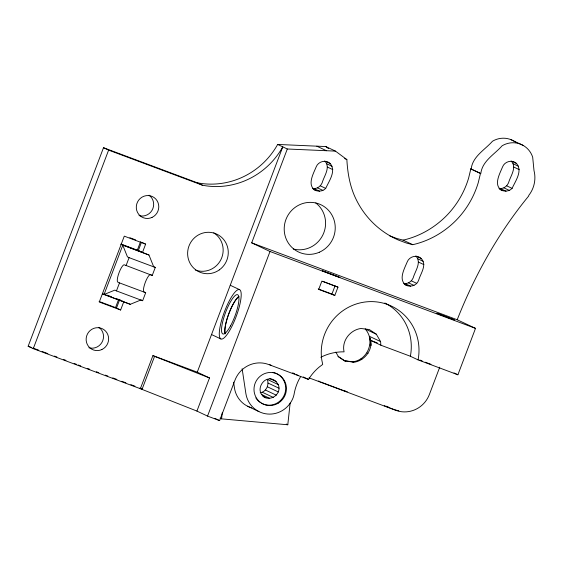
<?xml version="1.0" encoding="UTF-8"?>
<svg xmlns="http://www.w3.org/2000/svg" width="563" height="563" viewBox="0 0 563 563"><rect width="100%" height="100%" fill="white"/><g stroke="black" fill="none" stroke-linecap="round" stroke-linejoin="round"><path stroke-width="0.84" d="M290.142 403.066L287.792 424.776L221.59 418.865L222.244 412.792M389.54 235.77L396.774 238.48L403.094 240.134C419.519 236.46 434.601 227.698 446.424 215.791A88.546 85.942 -64.7 0 0 468.613 178.105L470.83 168.907L480.816 173.524C482.266 160.962 494.483 154.459 502.119 145.789A21.704 21.063 -64.7 0 1 532.689 157.225L533.998 170.568A28.129 27.305 -64.7 0 1 528.678 195.516L528.72 195.98C498.304 232.998 474.722 275.251 457.205 319.763L251.689 242.843L287.306 148.998L335.457 151.116L346.864 159.589C347.61 173.137 349.947 186.733 355.943 199.013A88.391 85.794 -64.7 0 0 364.951 213.764A88.63 86.026 -64.7 0 0 398.379 240.035L406.416 243.033L412.742 244.687C429.161 241.013 444.249 232.259 456.065 220.344A88.546 85.942 -64.7 0 0 478.254 182.658L480.471 173.467L470.83 168.907M260.19 392.805C266.158 391.932 269.557 384.796 267.256 379.378L278.199 384.55C282.295 393.572 270.585 402.397 262.9 396.282M324.774 160.962C330.953 167.493 323.95 176.113 322.127 182.905C320.586 186.529 316.589 189.365 312.585 188.436M316.322 190.723C306.237 186.156 313.295 173.918 316.125 167C318.172 161.433 325.794 159.35 330.171 163.509C336.512 171.075 328.975 181.075 325.71 188.394C322.43 191.899 317.053 191.814 313.239 189.267M404.29 284.266C409.055 287.749 416.437 286.187 418.583 280.451C420.406 273.66 427.416 265.046 421.23 258.508L415.825 255.961C422.011 262.492 415.008 271.106 413.179 277.897C411.644 281.528 407.647 284.357 403.636 283.428M511.162 160.948C517.348 167.478 510.345 176.092 508.516 182.891C506.981 186.515 502.984 189.351 498.973 188.422M502.717 190.709C492.632 186.142 499.691 173.904 502.52 166.986C504.568 161.419 512.189 159.336 516.567 163.495C522.9 171.061 515.363 181.054 512.105 188.38C508.825 191.877 503.449 191.8 499.627 189.252M457.205 319.763L475.51 328.37L457.895 374.782L418.035 359.877L410.321 356.231L410.645 354.697A50.079 48.608 -64.7 0 0 384.846 303M418.035 359.877L418.358 358.342A50.079 48.608 -64.7 0 0 370.398 301.613A50.079 48.608 -64.7 0 0 321.811 360.067L322.705 364.423L319.144 367.111A50.086 48.615 -64.7 0 0 308.848 378.871L308.531 379.434L268.537 364.479A26.588 25.807 -64.7 0 0 234.933 380.285L219.619 420.617L207.536 416.092L196.923 411.081L140.356 388.716L33.259 348.659L28.15 346.245L103.508 147.71L197.395 182.827L202.504 185.241A76.645 74.393 -64.7 0 0 282.774 146.859L197.254 372.164L209.506 377.949L196.923 411.081M471.175 168.97C472.624 156.408 484.842 149.906 492.477 141.236A21.704 21.063 -64.7 0 1 515.377 142.059M33.259 348.659L108.617 150.124L103.508 147.71M152.235 275.448L150.328 274.554A9.304 2.231 -69.5 0 0 145.289 282.373A9.304 2.231 -69.5 0 0 143.79 291.81L145.69 292.697L142.65 300.712L116.457 290.909L119.497 282.9L117.604 282.007A9.304 2.231 -69.5 0 1 119.096 272.576A9.304 2.231 -69.5 0 1 124.134 264.751L152.235 275.448L155.282 267.439L153.643 266.665L148.963 255.011L121.136 244.441L148.963 255.011M126.049 265.652L129.089 257.643L127.449 256.869L122.776 245.215L104.064 294.505L130.257 304.301L141.01 299.938L142.65 300.712M122.389 301.064L123.783 301.719L120.637 310.002L115.528 307.588L118.61 299.46M137.133 250.669L140.525 241.724M116.492 308.045L119.638 299.762L120.306 300.079L116.203 298.545M141.489 242.181L138.343 250.465L142.488 252.428L145.634 244.138L142.179 242.512M140.356 388.716L152.932 355.584L197.254 372.164M141.996 389.49L154.572 356.358L152.932 355.584M207.536 416.092L270.008 251.492L251.689 242.843M322.824 281.345L337.969 287.151L334.823 295.434L331.931 294.069L335.048 285.856M338.004 356.499L344.31 360.714L352.691 361.784C367.956 360.165 375.598 340.277 365.155 328.947L376.337 334.225L380.588 341.593L380.862 345.21L410.321 356.231M344.31 360.714L353.747 362.29C365.528 360.869 374.859 347.505 369.405 336.308L380.588 341.593M439.745 367.16L429.372 394.501A26.588 25.807 -64.7 0 1 395.761 410.314L309.003 377.857M300.677 376.57L298.791 379.905A50.079 48.608 -64.7 0 0 293.985 394.804L293.175 397.584A25.258 24.519 -64.7 0 1 267.495 414.016A25.258 24.519 -64.7 0 1 245.841 393.354L242.132 368.716M320.804 357.273C327.962 353.585 336.027 351.685 344.084 351.854C341.502 340.925 350.066 329.96 360.953 328.475L369.335 329.545L376.337 334.225M197.395 182.827A76.645 74.393 -64.7 0 0 277.665 144.445L325.815 146.563L335.457 151.116M346.548 391.7L347.343 391.771M398.118 410.694L398.829 410.779M394.22 409.59L397.337 410.476M108.617 150.124L202.504 185.241M270.008 251.492L475.51 328.37M337.969 287.151L321.853 281.127L318.707 289.41L334.823 295.434M318.229 288.946L331.931 294.069M129.849 237.734L135.599 239.887M145.634 244.138L124.282 236.15L99.278 302.014L120.637 310.002M120.946 244.025L139.019 250.788M377.259 342.867L370.735 340.432L380.862 345.21M425.332 362.22L430.976 364.324M129.089 257.643L155.282 267.439M119.497 282.9L145.69 292.697M107.167 295.167L111.277 296.701M386.112 406.19L388.329 407.021M320.65 382.01L345.738 391.398M389.786 407.929L393.481 409.308M99.095 301.444L115.528 307.588M28.15 346.245L31.437 347.47M33.083 348.089L38.833 350.242M42.119 351.467L47.869 353.62M54.442 356.076L56.905 356.998M63.478 359.461L65.948 360.383M74.161 363.459L76.624 364.381M78.271 364.993L80.734 365.915M87.307 368.371L89.77 369.293M96.343 371.756L98.814 372.678M105.387 375.134L107.85 376.056M112.776 377.9L116.886 379.441M121.819 381.285L125.922 382.819M130.855 384.663L134.965 386.197M139.891 388.041L142.355 388.963M154.572 356.358L209.506 377.949M419.85 360.01L422.201 360.953M384.304 405.719L389.005 407.612M510.592 139.497L523.055 145.36M511.936 161.314L516.567 163.495M513.097 163.72L518.495 166.268M513.822 167.063L519.227 169.611M506.7 185.832L512.105 188.38M470.809 169.027L471.78 169.484M503.934 187.866L509.332 190.414M500.641 188.682L506.038 191.23M344.64 158.541L346.864 159.589M316.828 146.169L326.477 150.722M325.541 161.328L330.171 163.509M326.702 163.734L332.107 166.289M327.434 167.077L332.832 169.625M277.665 144.445L287.306 148.998M320.305 185.846L325.71 188.394M317.539 187.88L322.944 190.428M314.245 188.696L319.643 191.244M403.094 240.134L412.742 244.687M417.76 258.734L423.158 261.281M418.485 262.076L423.89 264.624M411.363 280.838L416.761 283.393M408.597 282.872L413.995 285.427M405.304 283.696L410.701 286.243M454.01 372.952L457.895 374.782M370.053 344.901L371.116 345.401L369.405 336.308M230.246 285.251L239.599 289.671A26.37 6.327 -69.5 0 1 230.534 328.989A26.37 6.327 -69.5 0 1 220.597 324.295A26.37 6.327 -69.5 0 1 239.599 289.671M366.977 353.008L368.033 353.508M360.777 359.039L361.84 359.539M352.691 361.784L353.747 362.29M343.641 390.321L345.823 391.355M318.384 381.017L319.84 381.707L319.2 381.242M303.295 376.964L308.531 379.434M211.533 334.549L220.886 338.961M292.647 372.833L294.899 373.895M296.398 374.606L298.65 375.669M116.457 290.909L114.817 290.135L104.064 294.505L102.424 293.731L130.257 304.301M269.388 364.5L271.633 365.563M269.818 378.547L276.074 381.496L278.199 384.55M268.051 383.058L279.002 388.224M267.404 386.795L278.347 391.968M265.405 390.032L276.349 395.198M262.365 392.27L273.308 397.436M261.865 394.642L269.684 398.337M286.271 424.059L287.792 424.776M247.516 406.197L258.896 411.574M220.07 418.147L221.59 418.865M214.96 418.415L219.619 420.617M421.23 258.508C416.852 254.349 409.231 256.432 407.183 261.992C404.354 268.91 397.295 281.155 407.38 285.722M276.074 381.496C264.934 371.679 252.407 392.108 266.025 397.76M345.372 361.214L338.363 356.534L335.815 352.114M325.815 146.563L328.503 148.555M233.589 382.178L234.461 387.977A25.258 24.519 -64.7 0 0 251.492 407.767M272.942 372.425A16.616 16.13 -64.7 0 1 284.596 394.304A16.616 16.13 -64.7 0 1 261.295 403.108M260.578 402.665A16.616 16.13 -64.7 0 1 255.834 397.893M213.729 232.843A20.831 20.219 -64.7 0 1 220.942 259.578A20.831 20.219 -64.7 0 1 195.319 270.008M225.109 333.887A20.958 5.025 -69.5 0 1 228.585 314.224A20.958 5.025 -69.5 0 1 238.895 296.377M315.752 202.926A26.144 25.377 -64.7 0 1 322.88 234.933A26.144 25.377 -64.7 0 1 293.295 249.029M225.284 333.493A20.507 4.919 -69.5 0 1 228.691 314.253A20.507 4.919 -69.5 0 1 238.782 296.785M98.926 327.342A11.52 11.183 -64.7 0 1 88.87 347.737M149.082 195.206A11.52 11.183 -64.7 0 1 139.026 215.594M439.281 314.063L436.684 313.274L454.411 319.911L439.281 314.063M338.476 276.82L322.36 270.796L339.925 277.51L338.476 276.82M278.242 403.157A16.616 16.13 -64.7 0 0 278.396 374.529A16.616 16.13 -64.7 0 0 253.99 389.279A16.616 16.13 -64.7 0 0 278.242 403.157M219.324 269.895A20.831 20.219 -64.7 0 0 216.854 234.173A20.831 20.219 -64.7 0 0 187.669 254.933A20.831 20.219 -64.7 0 0 219.324 269.895M230.478 325.977A20.958 5.025 -69.5 0 0 237.677 294.731A20.958 5.025 -69.5 0 0 222.575 322.247A20.958 5.025 -69.5 0 0 230.478 325.977M319.32 252.231A26.144 25.377 -64.7 0 0 325.393 207.48A26.144 25.377 -64.7 0 0 284.442 225.376A26.144 25.377 -64.7 0 0 319.32 252.231M101.896 349.532A11.52 11.183 -64.7 0 0 104.042 329.756A11.52 11.183 -64.7 0 0 86.202 338.152A11.52 11.183 -64.7 0 0 101.896 349.532M152.052 217.395A11.52 11.183 -64.7 0 0 154.199 197.62A11.52 11.183 -64.7 0 0 136.359 206.009A11.52 11.183 -64.7 0 0 152.052 217.395"/></g></svg>
